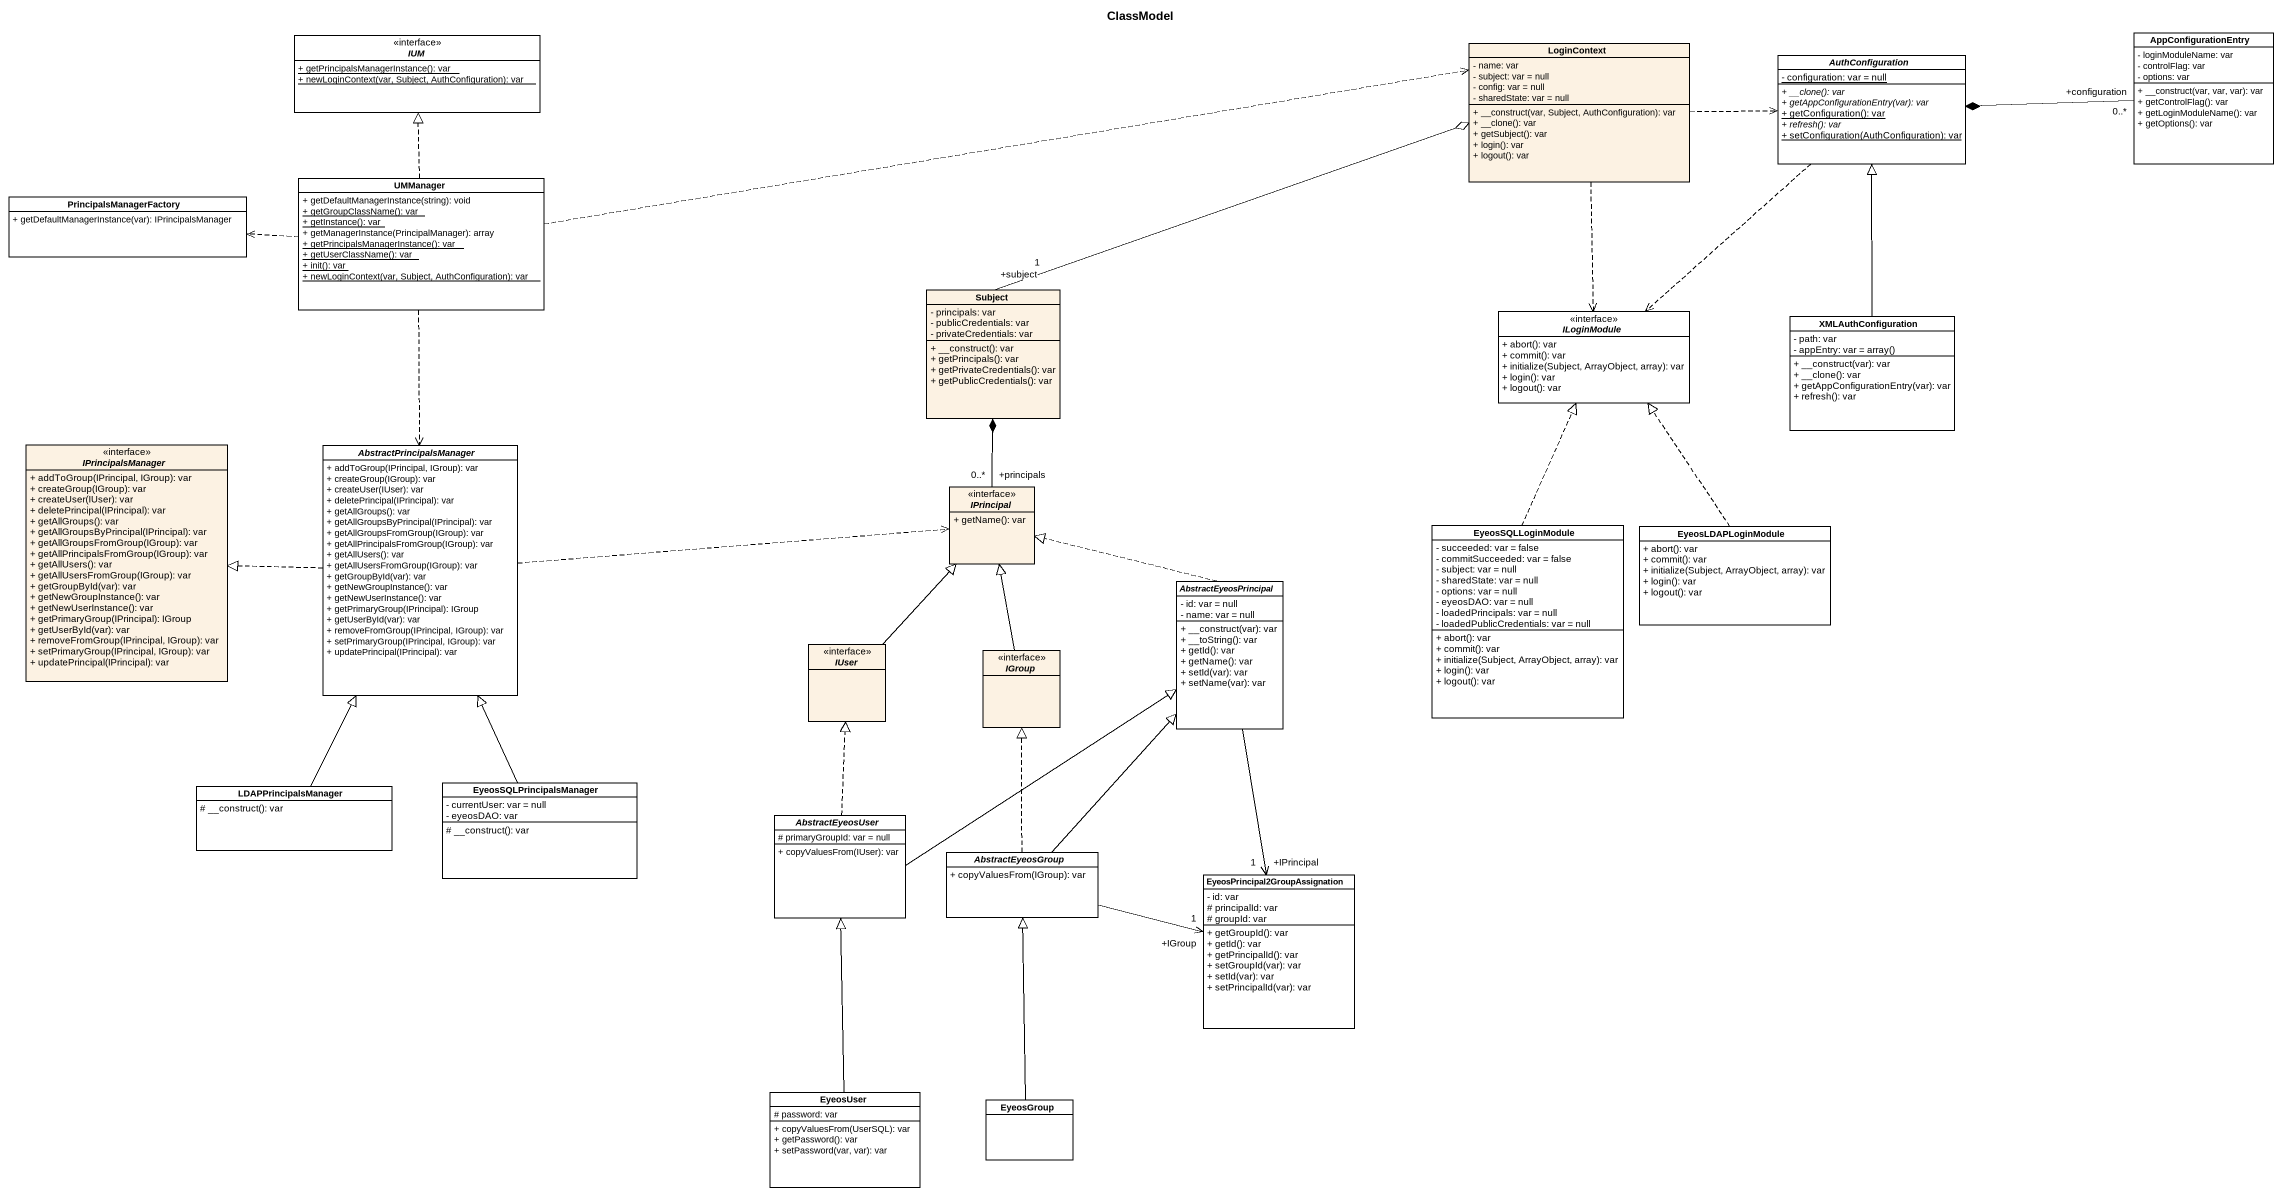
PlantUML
@startuml
title ClassModel
hide circle
hide empty members
skinparam classAttributeIconSize 0
class AppConfigurationEntry {
  - loginModuleName: var
  - controlFlag: var
  - options: var
  + __construct(var, var, var): var
  + getControlFlag(): var
  + getLoginModuleName(): var
  + getOptions(): var
}
interface IUM <<interface>> {
  {static} + getPrincipalsManagerInstance(): var
  {static} + newLoginContext(var, Subject, AuthConfiguration): var
}
class LoginContext #FCF2E3 {
  - name: var
  - subject: var = null
  - config: var = null
  - sharedState: var = null
  + __construct(var, Subject, AuthConfiguration): var
  + __clone(): var
  + getSubject(): var
  + login(): var
  + logout(): var
}
abstract class AuthConfiguration {
  {static} - configuration: var = null
  {abstract} + __clone(): var
  {abstract} + getAppConfigurationEntry(var): var
  {static} + getConfiguration(): var
  {abstract} + refresh(): var
  {static} + setConfiguration(AuthConfiguration): var
}
class UMManager {
  + getDefaultManagerInstance(string): void
  {static} + getGroupClassName(): var
  {static} + getInstance(): var
  + getManagerInstance(PrincipalManager): array
  {static} + getPrincipalsManagerInstance(): var
  {static} + getUserClassName(): var
  {static} + init(): var
  {static} + newLoginContext(var, Subject, AuthConfiguration): var
}
class PrincipalsManagerFactory {
  + getDefaultManagerInstance(var): IPrincipalsManager
}
class Subject #FCF2E3 {
  - principals: var
  - publicCredentials: var
  - privateCredentials: var
  + __construct(): var
  + getPrincipals(): var
  + getPrivateCredentials(): var
  + getPublicCredentials(): var
}
interface ILoginModule <<interface>> {
  + abort(): var
  + commit(): var
  + initialize(Subject, ArrayObject, array): var
  + login(): var
  + logout(): var
}
class XMLAuthConfiguration {
  - path: var
  {field} - appEntry: var = array()
  + __construct(var): var
  + __clone(): var
  + getAppConfigurationEntry(var): var
  + refresh(): var
}
interface IPrincipalsManager <<interface>> #FCF2E3 {
  + addToGroup(IPrincipal, IGroup): var
  + createGroup(IGroup): var
  + createUser(IUser): var
  + deletePrincipal(IPrincipal): var
  + getAllGroups(): var
  + getAllGroupsByPrincipal(IPrincipal): var
  + getAllGroupsFromGroup(IGroup): var
  + getAllPrincipalsFromGroup(IGroup): var
  + getAllUsers(): var
  + getAllUsersFromGroup(IGroup): var
  + getGroupById(var): var
  + getNewGroupInstance(): var
  + getNewUserInstance(): var
  + getPrimaryGroup(IPrincipal): IGroup
  + getUserById(var): var
  + removeFromGroup(IPrincipal, IGroup): var
  + setPrimaryGroup(IPrincipal, IGroup): var
  + updatePrincipal(IPrincipal): var
}
abstract class AbstractPrincipalsManager {
  + addToGroup(IPrincipal, IGroup): var
  + createGroup(IGroup): var
  + createUser(IUser): var
  + deletePrincipal(IPrincipal): var
  + getAllGroups(): var
  + getAllGroupsByPrincipal(IPrincipal): var
  + getAllGroupsFromGroup(IGroup): var
  + getAllPrincipalsFromGroup(IGroup): var
  + getAllUsers(): var
  + getAllUsersFromGroup(IGroup): var
  + getGroupById(var): var
  + getNewGroupInstance(): var
  + getNewUserInstance(): var
  + getPrimaryGroup(IPrincipal): IGroup
  + getUserById(var): var
  + removeFromGroup(IPrincipal, IGroup): var
  + setPrimaryGroup(IPrincipal, IGroup): var
  + updatePrincipal(IPrincipal): var
}
interface IPrincipal <<interface>> #FCF2E3 {
  + getName(): var
}
class EyeosSQLLoginModule {
  - succeeded: var = false
  - commitSucceeded: var = false
  - subject: var = null
  - sharedState: var = null
  - options: var = null
  - eyeosDAO: var = null
  - loadedPrincipals: var = null
  - loadedPublicCredentials: var = null
  + abort(): var
  + commit(): var
  + initialize(Subject, ArrayObject, array): var
  + login(): var
  + logout(): var
}
class EyeosLDAPLoginModule {
  + abort(): var
  + commit(): var
  + initialize(Subject, ArrayObject, array): var
  + login(): var
  + logout(): var
}
abstract class AbstractEyeosPrincipal {
  - id: var = null
  - name: var = null
  + __construct(var): var
  + __toString(): var
  + getId(): var
  + getName(): var
  + setId(var): var
  + setName(var): var
}
interface IUser <<interface>> #FCF2E3
interface IGroup <<interface>> #FCF2E3
class LDAPPrincipalsManager {
  # __construct(): var
}
class EyeosSQLPrincipalsManager {
  - currentUser: var = null
  - eyeosDAO: var
  # __construct(): var
}
abstract class AbstractEyeosUser {
  # primaryGroupId: var = null
  + copyValuesFrom(IUser): var
}
abstract class AbstractEyeosGroup {
  + copyValuesFrom(IGroup): var
}
class "EyeosPrincipal2GroupAssignation" as EyeosPrincipal2GroupAssignat {
  - id: var
  # principalId: var
  # groupId: var
  + getGroupId(): var
  + getId(): var
  + getPrincipalId(): var
  + setGroupId(var): var
  + setId(var): var
  + setPrincipalId(var): var
}
class EyeosUser {
  # password: var
  + copyValuesFrom(UserSQL): var
  + getPassword(): var
  + setPassword(var, var): var
}
class EyeosGroup
AppConfigurationEntry "+configuration\n0..*" -left-* AuthConfiguration
LoginContext .right.> AuthConfiguration
LoginContext ..> ILoginModule
AuthConfiguration ..> ILoginModule
UMManager .up.|> IUM
UMManager .right.> LoginContext
UMManager .left.> PrincipalsManagerFactory
UMManager ..> AbstractPrincipalsManager
Subject "+subject\n1" -right-o LoginContext
XMLAuthConfiguration -up-|> AuthConfiguration
AbstractPrincipalsManager .left.|> IPrincipalsManager
AbstractPrincipalsManager .right.> IPrincipal
IPrincipal "+principals\n0..*" -up-* Subject
EyeosSQLLoginModule .up.|> ILoginModule
EyeosLDAPLoginModule .up.|> ILoginModule
AbstractEyeosPrincipal .left.|> IPrincipal
AbstractEyeosPrincipal --> "+IPrincipal\n1" EyeosPrincipal2GroupAssignat
IUser -up-|> IPrincipal
IGroup -up-|> IPrincipal
LDAPPrincipalsManager -up-|> AbstractPrincipalsManager
EyeosSQLPrincipalsManager -up-|> AbstractPrincipalsManager
AbstractEyeosUser -right-|> AbstractEyeosPrincipal
AbstractEyeosUser .up.|> IUser
AbstractEyeosGroup -up-|> AbstractEyeosPrincipal
AbstractEyeosGroup .up.|> IGroup
AbstractEyeosGroup -right-> "+IGroup\n1" EyeosPrincipal2GroupAssignat
EyeosUser -up-|> AbstractEyeosUser
EyeosGroup -up-|> AbstractEyeosGroup
@enduml
